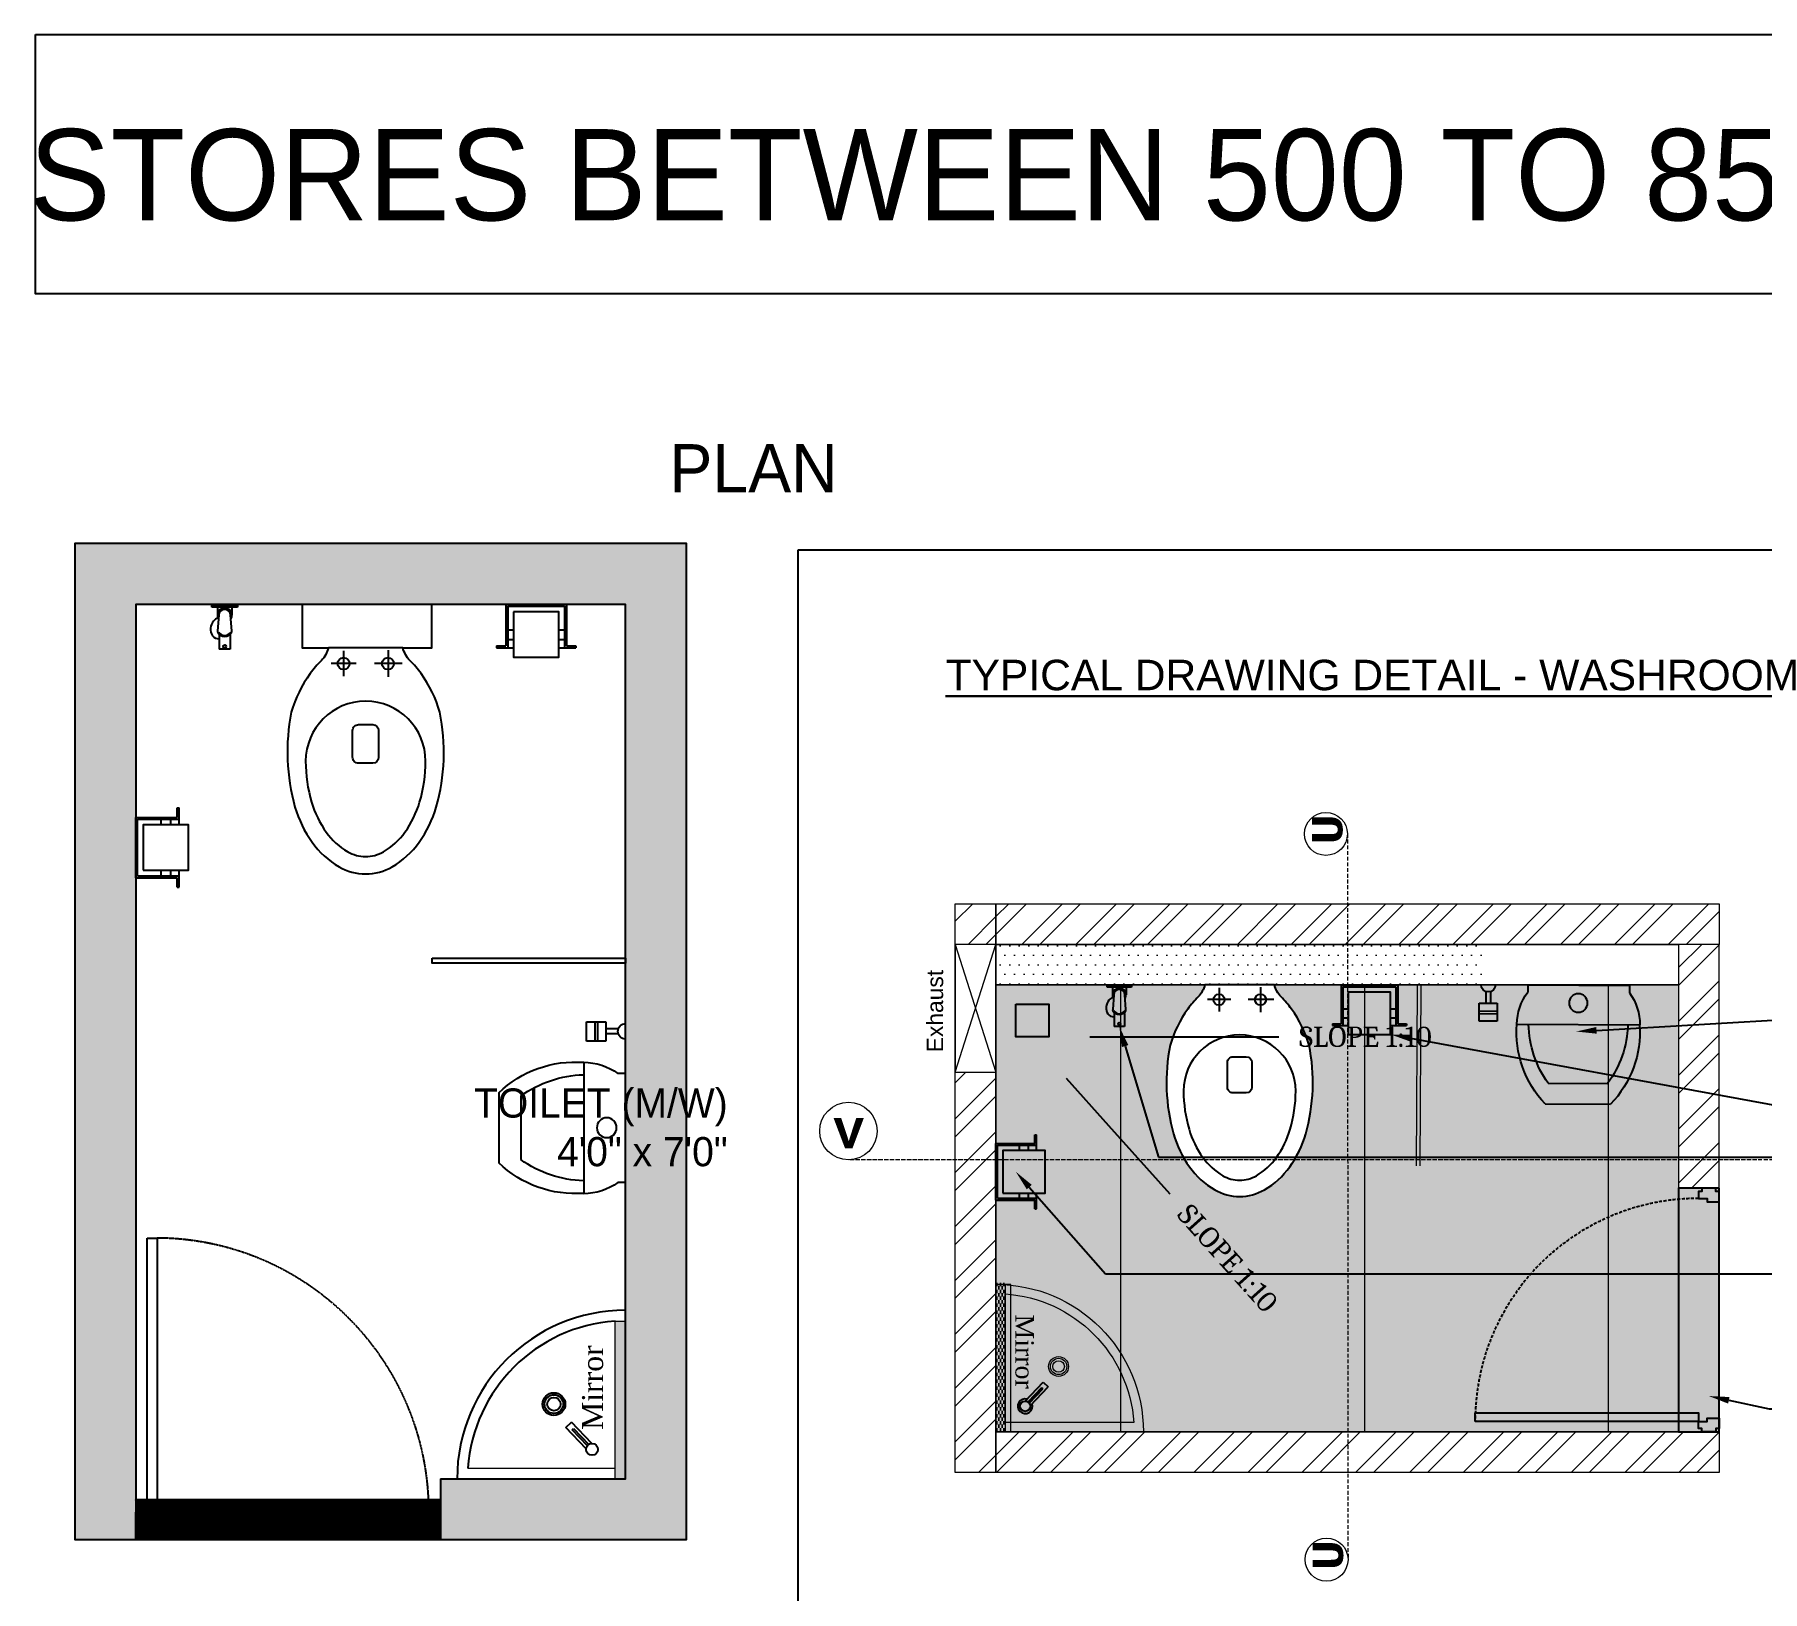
# Model space of a CAD drawing. Header units: millimetres. Extents: x 3470708 to 3477894, y -129130 to -122062.
# Drawn here: x 3470708 to 3474961, y -125894 to -122062 of the extents above; entities that cross this region are included whole.
import ezdxf
from ezdxf import colors
from ezdxf.entities.mleader import LeaderData, LeaderLine
from ezdxf.math import Vec2, Vec3

# ---------------------------------------------------------------- set-up
doc = ezdxf.new("R2010")
doc.units = ezdxf.units.MM
doc.header["$LTSCALE"] = 0.5
doc.header["$MEASUREMENT"] = 0
doc.linetypes.add('HIDDEN', pattern=[0.375, 0.25, -0.125])
doc.linetypes.add('HIDDEN2', pattern=[0.1875, 0.125, -0.0625])
for name, color, linetype in [('A-Glazing', 4, 'Continuous'), ('door', 1, 'Continuous'), ('FINISHES', 7, 'Continuous'), ('Flooring', 7, 'Continuous'), ('freecads.com', 7, 'Continuous'), ('hacth', 7, 'Continuous'), ('PARTITION', 7, 'Continuous')]:
    doc.layers.add(name, color=color, linetype=linetype)
for name, color, linetype, lineweight in [('glass1', 4, 'Continuous', 0), ('hatch', 252, 'Continuous', 9), ('SECTION', 1, 'Continuous', 40), ('T_Border', 7, 'Continuous', 20), ('TEXT', 7, 'Continuous', 30), ('WALL', 7, 'Continuous', 50)]:
    doc.layers.add(name, color=color, linetype=linetype, lineweight=lineweight)
doc.styles.add('1', font='times.ttf')
doc.styles.add('ARIAL', font='eurr____.ttf', dxfattribs={"height": 6})
doc.styles.get("Standard").update_dxf_attribs({"font": 'arial.ttf'})
doc.styles.add('style1', font='arial.ttf')
doc.styles.add('style2', font='courbd.ttf', dxfattribs={"height": 2})
doc.styles.add('TITAN', font='Cambria Math.ttf')
pattern_1 = [(44.99999999999999, (4071033.086748147, 1982647.424497122), (-66.29126073623445, 66.29126073623448), []), (44.99999999999999, (4071077.280921895, 1982647.424497122), (-66.29126073623445, 66.29126073623448), [])]

# ---------------------------------------------------------------- blocks, each defined once
blk = doc.blocks.new('ghdfhdj')
for p, q in [((-159741.0330880346, 2356623.470741007), (-159741.0330880346, 2356619.644654051)), ((-159741.0330880346, 2356623.470741007), (-159735.4678706433, 2356623.470741007)), ((-159740.8591749911, 2356623.296827964), (-159735.6417836867, 2356623.296827964)), ((-159740.8591749911, 2356623.296827964), (-159740.8591749911, 2356619.470741008)), ((-159735.6417836867, 2356623.296827964), (-159735.6417836867, 2356619.470741008)), ((-159735.4678706433, 2356623.470741007), (-159735.4678706433, 2356619.644654051)), ((-159740.8591749911, 2356621.129871443), (-159740.3374358606, 2356621.129871443)), ((-159740.8591749911, 2356620.246393182), (-159740.3374358606, 2356620.246393182)), ((-159736.1635228172, 2356621.129871443), (-159735.6417836867, 2356621.129871443)), ((-159736.1635228172, 2356620.246393182), (-159735.6417836867, 2356620.246393182)), ((-159741.902653252, 2356619.644654051), (-159741.902653252, 2356619.470741008)), ((-159741.902653252, 2356619.644654051), (-159741.0330880346, 2356619.644654051)), ((-159741.902653252, 2356619.470741008), (-159740.3374358606, 2356619.470741008)), ((-159736.1635228172, 2356619.470741008), (-159734.5983054259, 2356619.470741008)), ((-159735.4678706433, 2356619.644654051), (-159734.5983054259, 2356619.644654051)), ((-159734.5983054259, 2356619.644654051), (-159734.5983054259, 2356619.470741008))]:
    blk.add_line(p, q)
blk.add_lwpolyline([(-159740.3374358606, 2356622.775088834), (-159740.3374358606, 2356618.601175791), (-159736.1635228172, 2356618.601175791), (-159736.1635228172, 2356622.775088834)], close=True)
blk = doc.blocks.new('fjfhjsdjkjkd')
at = {"layer": 'freecads.com'}
for p, q in [((7279.144283382105, 4079.07595589554), (7279.144286077246, 4084.075955299494)), ((7334.144287673639, 4079.075952236607), (7279.144283382105, 4079.07595589554)), ((7279.144286077246, 4084.075955299494), (7334.144287507759, 4084.075952057793)), ((7286.644283693061, 4084.075955131083), (7286.644286719965, 4079.075955131084)), ((7291.144867507624, 4079.075954612767), (7291.144862604618, 4061.576535698451)), ((7294.144865942659, 4061.579439032938), (7291.490415841039, 4028.30719730759)), ((7321.798062115611, 4028.307295379711), (7319.143705797671, 4061.576533420728)), ((7322.14370688598, 4079.075952565704), (7322.143702459811, 4061.576533591782)), ((7326.64428560041, 4084.075952881855), (7326.644286243127, 4079.075952345413)), ((7334.144287507759, 4084.075952057793), (7334.144287673639, 4079.075952236607)), ((7297.767588786072, 4019.075954200893), (7294.644283465332, 4019.075954633554)), ((7294.644283465332, 4019.075954633554), (7294.644281599596, 3989.075954395135)), ((7318.644278261738, 3989.07595320057), (7294.644281599596, 3989.075954395135)), ((7296.64428017411, 4019.825853956136), (7296.644281557984, 4019.075954568776)), ((7318.644279650635, 4019.075953081361), (7315.520973376222, 4019.075953335208)), ((7316.644283988806, 4019.825852473894), (7316.644282988495, 4019.075953086534)), ((7318.644279650635, 4019.075953081361), (7318.644278261738, 3989.07595320057))]:
    blk.add_line(p, q, dxfattribs=at)
blk.add_circle((7306.64428007333, 3995.203526840962), 3.063786420136691, dxfattribs=at)
for centre, radius, start, end in [((7306.644285631657, 4061.576534078872), 15.49941951728759, 328.0648231018754, 211.9339835907632), ((7306.644285701394, 4061.576534176559), 12.49942009627832, 359.9999965353486, 179.9866845012784), ((7299.215532128707, 4031.490934194748), 22.91859697846541, 173.1920519370325, 215.9006159739184), ((7306.840182830493, 4030.580676349466), 30.59739035172032, 141.943350616617, 173.1920509209587), ((7296.58530874358, 4038.608998703369), 17.57370414709366, 104.0474492574972, 141.9433398067247), ((7296.393320035114, 4027.326617147894), 5.000000698587501, 168.6900751569841, 211.4211917248049), ((7306.64428273232, 4033.589033315329), 17.01249804400381, 211.421181638068, 328.5783518188108), ((7306.644283414243, 4033.58903430537), 15.01249999999816, 211.4211655644763, 328.5783572383209), ((7316.89519498842, 4027.326533302623), 5.000000031874886, 328.5783420978602, 11.31205228219596), ((7293.398649938805, 4027.280119845342), 15.73757505283796, 215.9006201857138, 274.5397257266517)]:
    blk.add_arc(centre, radius, start, end, dxfattribs=at)
blk = doc.blocks.new('TOI')
at = {"color": 52, "true_color": 0xc8c92d}
for p, q in [((11.03373146719241, -3.670713805595369), (11.03373146719241, -5.983729113471781)), ((15.11993269056256, -3.58955537374095), (15.11993269056256, -6.0648875453262)), ((12.18764062747868, -4.827221459534484), (9.879822306906135, -4.827221459534484)), ((16.43119309997928, -4.827221459534484), (13.8836014474, -4.827221459534484))]:
    blk.add_line(p, q, dxfattribs=at)
for points in [[(18.1668309586712, -5.756621642993195, 0.0443311525837924), (17.13383453565256, -4.552013894104675, -0.1192467284284479), (16.47846045969709, -3.388346389143407), (9.638379617954342, -3.388346389143407, -0.1192467283890769), (8.983005542198953, -4.552013893920957, 0.0443311525837924), (7.950009118983871, -5.756621642993195, 0.0833393656806318), (6.21660079637877, -9.30910757458878, 0.1178934617101439), (6.548648695232259, -18.05227221747009, 0.0833393656806711), (8.132461855853762, -21.29817446566267, 0.1066614036398121), (10.609171162454, -23.5506896571842, 0.1321381591234842), (13.05842003883663, -24.20947077586243, 0.1321381591234442), (15.50766891519742, -23.5506896571842, 0.1066614036397254), (17.98437822180494, -21.29817446565903, 0.0833393656806382), (19.56819138242281, -18.05227221747191, 0.1178934617102135), (19.9002392812763, -9.30910757458878, 0.0833393656806317)], [(14.70502459278577, -22.16657907934132, 0.1066614036397132), (16.68240466784482, -20.36819335574728, 0.0833393656806361), (18.03393504530686, -17.59833665814767, 0.0720393825195367), (18.5801591692616, -13.82686208021187, 1), (7.536680908389826, -13.82686208021187, 0.0720393825195365), (8.082905032348206, -17.59833665815131, 0.08333936568068), (9.434435409802973, -20.36819335573818, 0.1066614036397133), (11.41181548486565, -22.16657907934132, 0.1321381591233805), (13.05842003882208, -22.60947077586388, 0.1321381591233804)], [(13.71435938761351, -10.45758766948893, -0.4142135623730951), (14.25783764848165, -11.00106593035889), (14.25783764848165, -13.4647908022871, -0.4142135623730951), (13.71435938761351, -14.00826906315706), (13.05842003882571, -14.00826906315524), (12.40248069003792, -14.00826906315706, -0.4142135623730951), (11.85900242916978, -13.4647908022871), (11.85900242916978, -11.00106593035889, -0.4142135623730951), (12.40248069003792, -10.45758766948893), (13.05842003882571, -10.45758766948893)]]:
    blk.add_lwpolyline(points, format="xyb", close=True, dxfattribs=at)
for centre in [(11.02526533406126, -4.832542282005306), (15.1123110912049, -4.832542282005306)]:
    blk.add_circle(centre, 0.5460846027277887, dxfattribs=at)
blk = doc.blocks.new('we213')
at = {"lineweight": 0}
blk.add_lwpolyline([(3484619.32278952, -400665.4843201227), (3484619.32278952, -400665.4843204104, -0.1192467283890769), (3484650.421999968, -400682.9993031852, 0.0443311525837924), (3484682.615345353, -400710.6063069231, 0.0833393656806318), (3484777.556131385, -400756.9319368716, 0.1178934617101439), (3485011.218681943, -400748.0579007384, 0.0833393656806711), (3485097.965967299, -400705.7302267397, 0.1066614036398121), (3485158.164815926, -400639.5397525569, 0.1321381591234842), (3485175.770852491, -400574.0831630048, 0.1321381591234442), (3485158.164815926, -400508.6265734512, 0.1066614036397254), (3485097.965967299, -400442.4360992689, 0.0833393656806382), (3485011.218681943, -400400.1084252698, 0.1178934617102135), (3484777.556131385, -400391.2343891388, 0.0833393656806317), (3484682.615345353, -400437.5600190865, 0.0443311525837925), (3484650.421999968, -400465.1670228182, -0.1192467284284479), (3484619.32278952, -400482.6820055981)], format="xyb", dxfattribs=at)
blk.add_lwpolyline([(3484619.322789614, -400482.6820055716), (3484619.322789614, -400411.3962644254), (3484512.422114491, -400411.3962644254), (3484512.422114491, -400730.603800279), (3484619.322789614, -400730.603800279), (3484619.322789614, -400665.4843201487)])
at = {"color": 8, "lineweight": 0, "xscale": 26.72516878535598, "yscale": 26.72516878535598, "zscale": 26.72516878535598, "rotation": 90}
blk.add_blockref('TOI', (3484528.76866046, -400923.0716422563), dxfattribs=at)
blk = doc.blocks.new('A$C3A4C1CAD')
for p, q in [((0.0292369486796815, 0.3293181270710193), (0.312042051789831, 0.3293181270710193)), ((0.0292369486796815, 0.3293181270710193), (0.0292369486796815, 0.3092468187678605)), ((0.312042051789831, 0.3293181270710193), (0.312042051789831, 0.3092468187678605)), ((0.3965055762691918, 0.2783249128333409), (0.3965055762691918, 0.2283249128304305)), ((0.4465055762721022, 0.2783249128333409), (0.3965055762691918, 0.2783249128333409)), ((0.4150398782458069, 0.3105668719872483), (0.4150398782458069, 0.2783249128333409)), ((0.428278665373, 0.3105668719872483), (0.428278665373, 0.2783249128333409)), ((0.4465055762721022, 0.2283249128304305), (0.4465055762721022, 0.2783249128333409)), ((0.4465481916067802, 0.2567677889819606), (0.3965055762691918, 0.2567677889819606)), ((0.4465481916067802, 0.2492696589397383), (0.3965055762691918, 0.2492696589397383)), ((0.3965055762691918, 0.2283249128304305), (0.4465055762721022, 0.2283249128304305)), ((0.3412789670492202, 0.2207843858777778), (3.34202923e-08, 0.2207843858777778)), ((0.2537660002217308, 0.0574881862266921), (0.088563019193316, 0.0574881862266921)), ((0.2618161454829533, -5.4569682e-09), (0.0805128739320935, -5.4569682e-09))]:
    blk.add_line(p, q)
blk.add_circle((0.1715145160214888, 0.2805027229260304), 0.025725464206771)
for centre, radius, start, end in [((0.421526883941624, 0.3294996503318543), 0.0199999999999995, 180.520032978486, 0), ((0.1490467082712712, 0.2205869531535427), 0.1490468056161814, 143.4983600289308, 179.9241039429439), ((0.1922322921982413, 0.2205869531535427), 0.1490468056161714, 0.0758960570560801, 36.50163997106915), ((0.2865011144840537, 0.1988294963593944), 0.2862941250531896, 175.6018702155471, 223.9868952717337), ((0.3266152004889591, 0.2288285775866825), 0.2933025242492442, 181.6684564414183, 215.7448225932939), ((0.0157138189260877, 0.2288285775866825), 0.2933025242492191, 324.255177406706, 358.3315435585817), ((0.0558279049309931, 0.1988294963593944), 0.2862941250531856, 316.0131047282663, 4.398129784452855)]:
    blk.add_arc(centre, radius, start, end)
blk = doc.blocks.new('rerr')
at = {"layer": 'A-Glazing', "lineweight": -2, "ltscale": 25}
h = blk.add_hatch(color=256, dxfattribs=at)
h.dxf.hatch_style = 1
h.paths.add_polyline_path([(3681807.463983811, -185693.4489593603), (3681833.371673965, -185693.4489593603), (3681833.371673965, -186081.1997617283), (3681807.463983811, -186081.1997617283)])
at = {"ltscale": 0.1}
for radius in [27.92404108069793, 22.94972518184113, 16.31980457373885]:
    blk.add_circle((3681657.098369772, -185897.4731009216), radius, dxfattribs=at)
for centre, radius, start, end in [((3681833.371673965, -186081.1997617283), 414.5230439680164, 90, 180), ((3681833.371673962, -186081.1997617264), 388.615353716356, 93.8225537148466, 176.1774462851534)]:
    blk.add_arc(centre, radius, start, end, dxfattribs=at)
at = {"layer": 'A-Glazing', "lineweight": -2, "ltscale": 25}
blk.add_lwpolyline([(3681807.463983811, -185693.4489593603), (3681833.371673965, -185693.4489593603), (3681833.371673965, -186081.1997617283), (3681807.463983811, -186081.1997617283)], close=True, dxfattribs=at)
at = {"layer": 'FINISHES', "color": 0}
for p, q in [((3681686.372895149, -185955.0761801214), (3681700.449097855, -185941.7003114284)), ((3681736.523743583, -186007.8528277339), (3681686.372895149, -185955.0761801214)), ((3681750.599946288, -185994.4769590483), (3681700.449097855, -185941.7003114284)), ((3681701.683372678, -185960.6173813925), (3681705.202423354, -185957.2734142155)), ((3681739.388069218, -186000.296221225), (3681701.683372678, -185960.6173813925)), ((3681705.202423354, -185957.2734142155), (3681742.907119894, -185996.9522540555))]:
    blk.add_line(p, q, dxfattribs=at)
blk.add_circle((3681751.039182843, -186009.0337299206), 14.56339613467991, dxfattribs=at)
at = {"layer": 'TEXT', "color": 0, "lineweight": -2, "ltscale": 25}
for p, q in [((3681807.463983811, -186055.2920715758), (3681807.463983809, -185693.4489593603)), ((3681445.620871595, -186055.2920715758), (3681807.463983811, -186055.2920715758)), ((3681833.371673965, -186081.1997617283), (3681418.848629998, -186081.1997617283))]:
    blk.add_line(p, q, dxfattribs=at)
at = {"style": '1'}
blk.add_text('Mirror', height=51.81538049579714, rotation=90, dxfattribs=at).set_placement((3681778.154272897, -185961.377329198))
blk = doc.blocks.new('re')
at = {"layer": 'WALL'}
h = blk.add_hatch(dxfattribs=at)
h.set_pattern_fill('DOTS', color=4, scale=153.9994072651183, angle=720)
h.set_pattern_definition([(360, (-12661798.06399599, -6037998.027595874), (4.812481477034962, 9.624962954069886), [0, -9.624962954069893])])
h.paths.add_polyline_path([(-12643538.33431807, -6403617.044383314), (-12643564.00088594, -6403617.044383314), (-12643564.00088594, -6403206.379297254), (-12643538.33431807, -6403206.379297254)])
at = {"ltscale": 0.1}
for points in [[(-12643948.9994041, -6403206.379297254), (-12643948.9994041, -6403206.379297254), (-12643538.33431807, -6403206.379297254), (-12643538.33431807, -6403617.044383314, -0.414213562372862)], [(-12643922.47633127, -6403232.045865146), (-12643564.00088594, -6403232.045865146), (-12643564.00088594, -6403590.521310416, -0.3756506801305431)]]:
    blk.add_lwpolyline(points, format="xyb", close=True, dxfattribs=at)
at = {"color": 8}
blk.add_lwpolyline([(-12643538.33431807, -6403617.044383314), (-12643564.00088594, -6403617.044383314), (-12643564.00088594, -6403206.379297254), (-12643538.33431807, -6403206.379297254)], close=True, dxfattribs=at)
at = {"ltscale": 0.1}
for radius in [27.66415257224702, 22.73613253493052, 16.16791646926922]:
    blk.add_circle((-12643712.96705005, -6403388.396017608), radius, dxfattribs=at)
at = {"layer": 'FINISHES', "color": 0}
for p, q in [((-12643634.28088668, -6403279.043592748), (-12643683.96498213, -6403331.329049137)), ((-12643670.01978633, -6403344.580428865), (-12643683.96498213, -6403331.329049137)), ((-12643620.33569089, -6403292.294972476), (-12643670.01978633, -6403344.580428865)), ((-12643631.44321922, -6403286.529870061), (-12643668.79699889, -6403325.83941972)), ((-12643665.31069991, -6403329.152264651), (-12643668.79699889, -6403325.83941972)), ((-12643665.31069991, -6403329.152264651), (-12643627.9569203, -6403289.842715022))]:
    blk.add_line(p, q, dxfattribs=at)
blk.add_circle((-12643619.90054229, -6403277.873681214), 14.42785488946816, dxfattribs=at)
blk.add_arc((-12643619.90054229, -6403277.873681214), 20.43946109341324, 254.5338514750285, 198.388877539034, dxfattribs=at)
at = {"lineweight": -2, "ltscale": 2, "insert": (-12643592.0015265, -6403326.344891246), "char_height": 102.6662715100788, "width": 490.3520996852559, "attachment_point": 9, "rotation": 89.99999999999991, "style": '1'}
blk.add_mtext('{\\H0.5x;Mirror}', dxfattribs=at)
blk = doc.blocks.new('gg')
at = {"layer": 'door'}
for points in [[(38737.75161512161, 816.4776927038118), (38737.35161512162, 816.4776927038118), (38737.35161512162, 816.8776927038061), (38735.65161512164, 816.8776927038061), (38735.65161512164, 816.4776927038118), (38735.25161512164, 816.4776927038118), (38735.25161512164, 815.6110260371578), (38736.3182817883, 815.6110260371578), (38736.3182817883, 815.2110260371637), (38737.75161512161, 815.2110260371637)], [(38707.9318135906, 788.3245578394389), (38707.9318135906, 789.3912245060901), (38735.25161512164, 789.3912245060928), (38735.25161512164, 788.3245578394417)], [(38737.75161512161, 788.7245578394359), (38737.75161512161, 787.4578911727876), (38737.35161512162, 787.4578911727876), (38737.35161512162, 787.0578911727926), (38735.65161512164, 787.0578911727926), (38735.65161512164, 787.4578911727876), (38735.25161512164, 787.4578911727876), (38735.25161512164, 788.3245578394417), (38736.3182817883, 788.3245578394417), (38736.3182817883, 788.7245578394359)]]:
    blk.add_lwpolyline(points, close=True, dxfattribs=at)
at = {"layer": 'door', "color": 7, "linetype": 'HIDDEN2', "ltscale": 6}
blk.add_arc((38735.14769041456, 788.3952558082174), 27.21596864892422, 89.78121441679318, 180.1488354075949, dxfattribs=at)
blk = doc.blocks.new('5454535')
at = {"layer": 'door'}
for points in [[(3698469.320581944, -261563.2486581208), (3698469.320581942, -261525.7309832195), (3698536.853123909, -261525.7309832195), (3698536.853123906, -261554.2444161441), (3698501.58578236, -261554.2444161443), (3698501.58578236, -261563.2486581208), (3698469.320581944, -261563.2486581208)], [(3698469.320581944, -262238.5740777692), (3698469.320581942, -262276.0917526706), (3698536.853123909, -262276.0917526706), (3698536.853123906, -262247.5783197458), (3698501.58578236, -262247.5783197457), (3698501.58578236, -262238.5740777692), (3698469.320581944, -262238.5740777692)]]:
    blk.add_lwpolyline(points, dxfattribs=at)
blk.add_lwpolyline([(3699212.178543555, -261554.2444161441), (3699212.178543555, -261578.2557280811), (3698536.853123906, -261578.2557280811), (3698536.853123906, -261554.2444161441)], close=True, dxfattribs=at)
at = {"layer": 'door', "color": 7, "linetype": 'HIDDEN2', "ltscale": 15}
blk.add_arc((3698538.445406825, -261573.8325452064), 673.7476560808773, 269.8645914747861, 359.623847995606, dxfattribs=at)
blk = doc.blocks.new('TOILET')
at = {"layer": 'Flooring', "lineweight": 0}
h = blk.add_hatch(dxfattribs=at)
h.set_pattern_fill('_USER', color=253, scale=600, angle=90, style=0, pattern_type=0)
h.set_pattern_definition([(90, (20381.76267172331, 15009.13391728312), (-600, 3.67e-14), [])])
edge = h.paths.add_edge_path()
edge.add_arc((4279214.905889753, -527605.6834882684), 70.99354903250612, 317.0114648018068, 344.2123632997245)
edge.add_line((4279283.221329531, -527624.9988886619), (4278768.722340051, -527624.9988886619))
edge.add_line((4278768.722340051, -527624.9988886619), (4278768.722340051, -528724.9988886663))
edge.add_line((4278768.722340051, -528724.9988886663), (4280448.645243724, -528724.9988886663))
edge.add_line((4280448.645243724, -528724.9988886663), (4280448.645243724, -527624.9988886619))
edge.add_line((4280448.645243724, -527624.9988886619), (4279454.223350573, -527624.9988886717))
edge.add_arc((4279522.538790551, -527605.6834890824), 70.99354900901778, 195.7876360312368, 222.9885261972439)
edge.add_arc((4279314.023042764, -527814.4983194192), 224.1637788812768, 35.5383057906061, 45.6909822274057, ccw=False)
edge.add_arc((4279253.533444696, -527857.7051759866), 298.4996647528384, 16.481737993739785, 35.53814952474892, ccw=False)
edge.add_arc((4279078.549649269, -527864.9489643953), 470.2908879642119, -15.622456756050326, 11.27258918626552, ccw=False)
edge.add_arc((4279269.934608069, -527914.2183859438), 272.7387951769633, 324.4593825828066, 343.518262127949, ccw=False)
edge.add_arc((4279330.424206793, -527957.4252417403), 198.4029093511351, 300.108598058037, 324.45828108739977, ccw=False)
edge.add_arc((4279368.722340054, -528023.468008669), 122.0589896650769, 239.8952550062403, 300.1080952424404, ccw=False)
edge.add_arc((4279407.020473396, -527957.4252416069), 198.4029093639178, 215.5376779005579, 239.8934630396991, ccw=False)
edge.add_arc((4279467.51007201, -527914.2183859079), 272.7387951788645, 196.4817382651487, 215.5376777933703, ccw=False)
edge.add_arc((4279658.895030861, -527864.948964428), 470.2908879680841, 168.7274107045547, 195.6224569742911, ccw=False)
edge.add_arc((4279483.911235312, -527857.7051760994), 298.4996647438089, 144.4592724309653, 163.518261813638, ccw=False)
edge.add_arc((4279423.421636463, -527814.4983205142), 224.1637789442203, 134.3090200815001, 144.4582609286932, ccw=False)
at = {"layer": 'glass1', "lineweight": 0}
h = blk.add_hatch(color=4, dxfattribs=at)
h.dxf.hatch_style = 1
h.paths.add_polyline_path([(4278805.445734932, -528724.9988886663), (4278805.48779894, -528362.6202132616), (4278768.764404061, -528362.6202132616), (4278768.722340051, -528724.9988886663)])
at = {"layer": 'hatch', "lineweight": 0}
h = blk.add_hatch(color=9, dxfattribs=at)
h.dxf.hatch_style = 1
edge = h.paths.add_edge_path()
edge.add_arc((4279522.53879055, -527605.6834890821), 70.99354900557883, 195.7876360320313, 222.9885277332916)
edge.add_arc((4279314.02304302, -527814.4983198344), 224.1637789113771, 35.53922106965899, 45.6909818630416, ccw=False)
edge.add_arc((4279253.5334447, -527857.7051760429), 298.4996647631982, 16.481737948588602, 35.53883678604262, ccw=False)
edge.add_arc((4279078.54964929, -527864.9489643509), 470.2908879598707, -15.62245617377772, 11.272589146205405, ccw=False)
edge.add_arc((4279269.934607959, -527914.2183861204), 272.7387951646706, 324.4593826265155, 343.5182631841752, ccw=False)
edge.add_arc((4279330.424206791, -527957.4252417402), 198.4029093520432, 300.1085980580965, 324.45828108748924, ccw=False)
edge.add_arc((4279368.722340056, -528023.4680086664), 122.0589896659225, 239.8905977747208, 300.10809524029537, ccw=False)
edge.add_arc((4279407.020473607, -527957.4252419154), 198.4029093560476, 215.5376777925728, 239.8905977781001, ccw=False)
edge.add_arc((4279467.510072, -527914.2183859037), 272.7387951721814, 196.481738358712, 215.5376777953104, ccw=False)
edge.add_arc((4279658.89503087, -527864.9489644184), 470.2908879748262, 168.7274107059218, 195.6224570285608, ccw=False)
edge.add_arc((4279483.911235312, -527857.7051760994), 298.4996647428521, 144.4592724308219, 163.5182618135496, ccw=False)
edge.add_arc((4279423.421636463, -527814.4983205132), 224.1637789435003, 134.3090200817518, 144.4582609289272, ccw=False)
edge.add_arc((4279214.905889753, -527605.6834882679), 70.99354903332942, 317.0114648018831, 344.212363299539)
edge.add_line((4279283.221329531, -527624.9988886619), (4278768.722340051, -527624.9988886619))
edge.add_line((4278768.722340051, -527624.9988886619), (4278768.722340051, -528724.9988886662))
edge.add_line((4278768.722340051, -528724.9988886663), (4280448.645243724, -528724.9988886663))
edge.add_line((4280448.645243724, -528724.9988886663), (4280448.645243724, -527624.998888662))
edge.add_line((4280448.645243724, -527624.9988886619), (4279454.223350573, -527624.9988886713))
at = {"layer": 'PARTITION'}
h = blk.add_hatch(dxfattribs=at)
h.set_pattern_fill('AR-RROOF', color=8, scale=2.500000002549835)
h.set_pattern_definition([(0, (8273624.388877619, -59443211.82750386), (5.500000005609638, 2.500000002549835), [37.50000003824754, -5.00000000509967, 12.50000001274918, -2.500000002549835]), (0, (8273627.713877624, -59443210.57750389), (-2.500000002549835, 3.325000003391281), [7.500000007649508, -0.8250000008414458, 15.00000001529901, -1.875000001912377]), (0, (8273625.638877618, -59443209.70250388), (13.00000001325914, 1.675000001708389), [20.00000002039868, -3.500000003569769, 10.00000001019934, -2.500000002549835])])
h.paths.add_polyline_path([(4280548.645243724, -528124.9988886713), (4280448.645243724, -528124.9988886713), (4280448.645243724, -528724.9988886431), (4280548.645243724, -528724.9988886431)])
at = {"layer": 'WALL', "lineweight": 0, "ltscale": 0.1}
h = blk.add_hatch(dxfattribs=at)
h.set_pattern_fill('ANSI32', color=8, scale=249.9999999999835)
h.set_pattern_definition(pattern_1)
h.paths.add_polyline_path([(4278768.722340051, -527839.5383737816), (4278668.722340051, -527839.5383737816), (4278668.722340051, -528824.9988886635), (4278768.722340051, -528824.9988886635)])
h.paths.add_polyline_path([(4278668.722340051, -527524.9988886646), (4278768.722340051, -527524.9988886646), (4278768.722340051, -527424.9988886676), (4278668.722340051, -527424.9988886676)])
h = blk.add_hatch(dxfattribs=at)
h.set_pattern_fill('ANSI32', color=8, scale=249.9999999999835)
h.set_pattern_definition(pattern_1)
h.paths.add_polyline_path([(4278768.722340051, -527424.9988886676), (4280548.645243724, -527424.9988886676), (4280548.645243724, -527524.9988886646), (4278768.722340051, -527524.9988886646)])
at = {"layer": 'WALL', "lineweight": 0}
h = blk.add_hatch(dxfattribs=at)
h.set_pattern_fill('DOTS', color=8, scale=374.9999999999753)
h.set_pattern_definition([(0, (3770424.655547003, -903953.3468207176), (11.71874999999922, 23.43749999999845), [0, -23.43749999999845])])
h.paths.add_polyline_path([(4278768.722340051, -527524.9988886646), (4279968.722340051, -527524.9988886646), (4279968.722340051, -527624.9988886619), (4278768.722340051, -527624.9988886619)])
at = {"layer": 'WALL', "lineweight": 0, "ltscale": 0.1}
h = blk.add_hatch(dxfattribs=at)
h.set_pattern_fill('ANSI32', color=8, scale=249.9999999999835)
h.set_pattern_definition([(44.99999999999999, (4071513.00965182, 1982647.424497122), (-66.29126073623445, 66.29126073623448), []), (44.99999999999999, (4071557.203825569, 1982647.424497122), (-66.29126073623445, 66.29126073623448), [])])
h.paths.add_polyline_path([(4280448.645243724, -528124.9988886713), (4280548.645243724, -528124.9988886713), (4280548.645243724, -527524.9988886646), (4280448.645243724, -527524.9988886646)])
h = blk.add_hatch(dxfattribs=at)
h.set_pattern_fill('ANSI32', color=8, scale=249.9999999999835)
h.set_pattern_definition(pattern_1)
h.paths.add_polyline_path([(4278768.722340051, -528724.9988886663), (4280548.645243724, -528724.9988886663), (4280548.645243724, -528824.9988886635), (4278768.722340051, -528824.9988886635)])
at = {"color": 7}
for points in [[(4278282.069060559, -526553.9597749587), (4283588.631505053, -526553.9597749587), (4283588.631505053, -532353.3313961821), (4278282.069060559, -532353.3313961821)], [(4280548.645243724, -528124.9988886713), (4280448.645243724, -528124.9988886713), (4280448.645243724, -528724.9988886431), (4280548.645243724, -528724.9988886431)]]:
    blk.add_lwpolyline(points, close=True, dxfattribs=at)
at = {"color": 3, "lineweight": 0, "ltscale": 0.1}
blk.add_lwpolyline([(4278768.722340051, -527524.9988886646), (4278668.722340051, -527524.9988886646), (4278668.722340051, -527839.5383737816), (4278768.722340051, -527839.5383737816)], close=True, dxfattribs=at)
for points in [[(4278668.722340051, -527839.5383737816), (4278768.722340051, -527524.9988886646)], [(4278668.722340051, -527524.9988886646), (4278768.722340051, -527839.5383737816)]]:
    blk.add_lwpolyline(points, dxfattribs=at)
at = {"color": 8, "lineweight": 0}
blk.add_lwpolyline([(4278768.722340051, -527524.9988886646), (4280448.645243724, -527524.9988886646), (4280448.645243724, -527624.9988886619), (4278768.722340051, -527624.9988886619)], close=True, dxfattribs=at)
at = {"lineweight": 0}
blk.add_lwpolyline([(4279496.432613046, -527684.2057700148, 0.0443311525837924), (4279470.607702471, -527654.0905762851, -0.1192467284284479), (4279454.223350573, -527624.9988886619), (4279283.221329531, -527624.9988886619, -0.1192467283890769), (4279266.836977637, -527654.0905762851, 0.0443311525837924), (4279241.012067055, -527684.2057700148, 0.0833393656806318), (4279197.67685899, -527773.0179183041, 0.1178934617101439), (4279205.978056461, -527991.5970343738, 0.0833393656806711), (4279245.573385477, -528072.7445905796, 0.1066614036398121), (4279307.491118141, -528129.0574703707, 0.1321381591234842), (4279368.722340051, -528145.5269983317, 0.1321381591234442), (4279429.953561962, -528129.0574703707, 0.1066614036397254), (4279491.871294626, -528072.7445905796, 0.0833393656806382), (4279531.466623642, -527991.5970343738, 0.1178934617102135), (4279539.767821112, -527773.0179183041, 0.0833393656806317)], format="xyb", close=True, dxfattribs=at)
blk.add_lwpolyline([(4278817.791086932, -527672.155527071), (4278899.458610011, -527672.155527071), (4278899.458610011, -527752.4098468239), (4278817.791086932, -527752.4098468239)], close=True)
for centre, radius in [((4279581.076999893, -527253.208263547), 52.86228315262285), ((4278405.956736835, -527984.470395817), 70.780963125885), ((4279582.599295316, -529039.4995643841), 52.86228315262285)]:
    blk.add_circle(centre, radius, dxfattribs=at)
at = {"layer": 'glass1', "color": 4, "linetype": 'ByBlock', "lineweight": 0}
blk.add_lwpolyline([(4278805.445734932, -528724.9988886663), (4278805.48779894, -528362.6202132616), (4278768.764404061, -528362.6202132616), (4278768.722340051, -528724.9988886663)], close=True, dxfattribs=at)
at = {"layer": 'SECTION', "color": 0, "linetype": 'HIDDEN', "lineweight": 0, "ltscale": 75}
for p, q in [((4279633.939206262, -527253.1181640481), (4279635.46153694, -529039.4508348744)), ((4280642.002198261, -528055.251358944), (4278405.956736835, -528055.251358944)), ((4280738.707369173, -528055.251358944), (4278405.956736835, -528055.251358944))]:
    blk.add_line(p, q, dxfattribs=at)
at = {"layer": 'WALL', "color": 7, "lineweight": 20, "ltscale": 0.5}
for p, q in [((4279805.788112003, -527625.4857804773), (4279803.404977949, -528070.2011621126)), ((4279814.463152685, -527625.5322681532), (4279812.080018632, -528070.2476497865))]:
    blk.add_line(p, q, dxfattribs=at)
at = {"layer": 'WALL', "color": 8, "lineweight": 0, "ltscale": 0.1}
for points in [[(4278668.722340051, -527424.9988886676), (4278768.722340051, -527424.9988886676), (4278768.722340051, -528824.9988886635), (4278668.722340051, -528824.9988886635)], [(4278768.722340051, -527424.9988886676), (4280548.645243724, -527424.9988886676), (4280548.645243724, -527524.9988886646), (4278768.722340051, -527524.9988886646)], [(4280448.645243724, -528124.9988886713), (4280548.645243724, -528124.9988886713), (4280548.645243724, -527524.9988886646), (4280448.645243724, -527524.9988886646)], [(4278768.722340051, -527624.9988886619), (4280448.645243724, -527624.9988886619), (4280448.645243724, -528724.9988886663), (4278768.722340051, -528724.9988886663)], [(4278768.722340051, -528724.9988886663), (4280548.645243724, -528724.9988886663), (4280548.645243724, -528824.9988886635), (4278768.722340051, -528824.9988886635)]]:
    blk.add_lwpolyline(points, close=True, dxfattribs=at)
at = {"color": 8, "lineweight": 0, "xscale": 25.00000002549836, "yscale": 25.00000002549836, "zscale": 25.00000002549836}
blk.add_blockref('TOI', (4279042.26183908, -527540.2902289336), dxfattribs=at)
at = {"color": 7, "xscale": 25.00000002549836, "yscale": 25.00000002549836, "zscale": 25.00000002549836}
blk.add_blockref('ghdfhdj', (8273144.465973947, -59443211.82750386), dxfattribs=at)
at = {"color": 7}
for name, p, xscale, yscale, zscale, rotation in [('A$C3A4C1CAD', (4280352.757828834, -527919.0334465326, 3.13418828754e-05), -886.840538373625, 886.8405383736257, 886.8405383736233, 359.6358312340555), ('ghdfhdj', (63194355.55095521, 3465371.39290808), 25.00000002549836, 25.00000002549836, 25.00000002549836, 90)]:
    blk.add_blockref(name, p, dxfattribs=dict(at, xscale=xscale, yscale=yscale, zscale=zscale, rotation=rotation))
at = {"lineweight": 0, "xscale": 20.12085824226378, "yscale": 20.12085824226378, "zscale": 20.12085824226378}
blk.add_blockref('gg', (3501111.836371839, -544561.2791448293), dxfattribs=at)
at = {"layer": 'freecads.com', "xscale": 1.077988993744594, "yscale": 1.077988993744594, "zscale": 1.077988993744594}
blk.add_blockref('fjfhjsdjkjkd', (4271196.08328731, -532027.5878164975), dxfattribs=at)
at = {"layer": 'T_Border', "lineweight": -2, "xscale": 0.8841475423584766, "yscale": 0.8841475423584766, "zscale": 0.8841475423584766, "rotation": 180}
blk.add_blockref('re', (-6899984.622662462, -6190104.182358449), dxfattribs=at)
at = {"layer": 'TEXT', "ltscale": 0.05, "insert": (4278644.923455821, -526824.4354611342), "char_height": 75.00000007649507, "width": 2178.597921046188, "attachment_point": 1, "style": 'style1'}
blk.add_mtext('{\\LTYPICAL DRAWING DETAIL - WASHROOM}', dxfattribs=at)
at = {"layer": 'TEXT', "color": 1, "lineweight": 0, "char_height": 74.99999999999505, "width": 755.339101533441, "attachment_point": 1, "rotation": 89.99999999999989, "style": 'style2'}
for insert in [(4279546.850725219, -527279.6190967262), (4279548.37302064, -529065.9103975749)]:
    blk.add_mtext('U', dxfattribs=dict(at, insert=insert))
at = {"layer": 'TEXT', "lineweight": 0, "ltscale": 0.05, "insert": (4278598.729428882, -527790.6876758708), "char_height": 40.19108203483252, "attachment_point": 1, "rotation": 90, "style": 'style1'}
blk.add_mtext_dynamic_manual_height_columns('Exhaust', width=755.3391023038872, gutter_width=25.00000002549836, heights=[0], dxfattribs=at)
at = {"layer": 'TEXT', "color": 1, "lineweight": 0, "insert": (4278368.906209603, -527952.0133505744), "char_height": 74.99999999999505, "width": 755.339101533441, "attachment_point": 1, "style": 'style2'}
blk.add_mtext('V', dxfattribs=at)
ml = blk.add_multileader_mtext('Standard')
ml.set_content('SLOPE 1:10', color=256, style='TITAN')
ml.set_leader_properties()
ml.build(insert=Vec2(0, 0))
ml.multileader.update_dxf_attribs({"dogleg_length": 5, "arrow_head_size": 75.00000007649507})
ctx = ml.context
ctx.base_point, ctx.char_height, ctx.arrow_head_size, ctx.landing_gap_size, ctx.plane_origin = Vec3(4279465.27835877, -527752.7195946311), 50.00000005099671, 75.00000007649507, 50.00000005099671, Vec3(4278925.030940302, -527752.7195946311)
notes = []
notes.append((ctx, [(0, (1, 1, 0), (4279156.664901042, -527752.7195946311), (1, 0), 308.6134577287233, [(0, [(4278925.030940302, -527752.7195946311)], 0, [])])]))
ctx.mtext.insert, ctx.mtext.flow_direction = Vec3(4279515.278358821, -527727.4299494312), 5
at = {"color": 30, "true_color": 0xf26722}
ml = blk.add_multileader_mtext('Standard', dxfattribs=at)
ml.set_content('', color=(242, 103, 34))
ml.set_leader_properties()
ml.build(insert=Vec2(0, 0))
ml.multileader.update_dxf_attribs({"text_right_attachment_type": 6, "dogleg_length": 0.36, "arrow_head_size": 50.00000005099671})
ctx = ml.context
ctx.base_point, ctx.char_height, ctx.arrow_head_size, ctx.landing_gap_size, ctx.plane_origin = Vec3(4280937.676156457, -528048.8867149419), 4.500000004589703, 50.00000005099671, 2.250000002294851, Vec3(4279688.19991741, -528054.590502598)
ctx.right_attachment = 6
notes.append((ctx, [(0, (1, 1, 0), (4279168.668778607, -528048.8867149419), (1, 0), 1769.007377850301, [(0, [(4279072.565402282, -527727.4078430923)], 0, [])])]))
ctx.mtext.insert, ctx.mtext.flow_direction = Vec3(4280939.92615646, -528046.6367149395), 5
ml = blk.add_multileader_mtext('Standard', dxfattribs=at)
ml.set_content('', color=(242, 103, 34))
ml.set_leader_properties()
ml.build(insert=Vec2(0, 0))
ml.multileader.update_dxf_attribs({"text_right_attachment_type": 6, "dogleg_length": 0.36, "arrow_head_size": 50.00000005099671})
ctx = ml.context
ctx.base_point, ctx.char_height, ctx.arrow_head_size, ctx.landing_gap_size, ctx.plane_origin = Vec3(4281307.828345489, -527701.9046445508), 4.500000004589703, 50.00000005099671, 2.250000002294851, Vec3(4279688.19991741, -527182.5392170948)
ctx.right_attachment = 6
notes.append((ctx, [(0, (1, 1, 0), (4280853.36630975, -527701.9046445508), (1, 0), 454.4620357399536, [(0, [(4280197.166218705, -527739.5051205816)], 0, [])])]))
ctx.mtext.insert, ctx.mtext.flow_direction = Vec3(4281310.078345491, -527699.6546445483), 5
ml = blk.add_multileader_mtext('Standard', dxfattribs=at)
ml.set_content('', color=(242, 103, 34))
ml.set_leader_properties()
ml.build(insert=Vec2(0, 0))
ml.multileader.update_dxf_attribs({"text_right_attachment_type": 6, "dogleg_length": 0.36, "arrow_head_size": 50.00000005099671})
ctx = ml.context
ctx.base_point, ctx.char_height, ctx.arrow_head_size, ctx.landing_gap_size, ctx.plane_origin = Vec3(4280932.631719547, -527923.6337048083), 4.500000004589703, 50.00000005099671, 2.250000002294851, Vec3(4279688.19991741, -527972.3562442395)
ctx.right_attachment = 6
notes.append((ctx, [(0, (1, 1, 0), (4280698.746641365, -527923.6337048083), (1, 0), 233.8850781816354, [(0, [(4279740.373830509, -527746.7380192057)], 0, [])])]))
ctx.mtext.insert, ctx.mtext.flow_direction = Vec3(4280934.88171955, -527921.383704806), 5
ml = blk.add_multileader_mtext('Standard')
ml.set_content('SLOPE 1:10', color=256, style='TITAN')
ml.set_leader_properties()
ml.build(insert=Vec2(0, 0))
ml.multileader.update_dxf_attribs({"dogleg_length": 5, "arrow_head_size": 75.00000007649507})
ctx = ml.context
ctx.base_point, ctx.char_height, ctx.arrow_head_size, ctx.landing_gap_size, ctx.plane_origin, ctx.plane_x_axis, ctx.plane_y_axis = Vec3(4279197.087445279, -528139.0617672524), 50.00000005099671, 75.00000007649507, 50.00000005099671, Vec3(4278891.521550137, -527798.2805077916), Vec3(0.6675908819374171, -0.7445283166905217), Vec3(0.7445283166905217, 0.6675908819374171)
notes.append((ctx, [(0, (1, 1, 0), (4279046.158270273, -527970.7385506723), (0.6675908819374172, -0.7445283166905216), 226.0803421530842, [(0, [(4278891.521550137, -527798.2805077916)], 0, [])])]))
ctx.mtext.insert, ctx.mtext.text_direction, ctx.mtext.rotation, ctx.mtext.flow_direction = Vec3(4279249.295846388, -528159.4050465805), Vec3(0.6675908819374171, -0.7445283166905217), 5.443357290193281, 5
ml = blk.add_multileader_mtext('Standard', dxfattribs=at)
ml.set_content('', color=(242, 103, 34))
ml.set_leader_properties()
ml.build(insert=Vec2(0, 0))
ml.multileader.update_dxf_attribs({"text_right_attachment_type": 6, "dogleg_length": 0.36, "arrow_head_size": 50.00000005099671})
ctx = ml.context
ctx.base_point, ctx.char_height, ctx.arrow_head_size, ctx.landing_gap_size, ctx.plane_origin = Vec3(4280958.634223905, -528336.3476499818), 4.500000004589703, 50.00000005099671, 2.250000002294851, Vec3(4279688.19991741, -528313.4737193596)
ctx.right_attachment = 6
notes.append((ctx, [(0, (1, 1, 0), (4279038.863391378, -528336.3476499818), (1, 0), 1919.770832525145, [(0, [(4278817.934676194, -528084.8731484507)], 0, [])])]))
ctx.mtext.insert, ctx.mtext.flow_direction = Vec3(4280960.884223906, -528334.0976499795), 5
ml = blk.add_multileader_mtext('Standard', dxfattribs=at)
ml.set_content('', color=(242, 103, 34))
ml.set_leader_properties()
ml.build(insert=Vec2(0, 0))
ml.multileader.update_dxf_attribs({"text_right_attachment_type": 6, "dogleg_length": 0.36, "arrow_head_size": 50.00000005099671})
ctx = ml.context
ctx.base_point, ctx.char_height, ctx.arrow_head_size, ctx.landing_gap_size, ctx.plane_origin = Vec3(4280905.018119322, -528668.648136561), 4.500000004589703, 50.00000005099671, 2.250000002294851, Vec3(4279695.188740298, -528618.8048983207)
ctx.right_attachment = 6
notes.append((ctx, [(0, (1, 1, 0), (4280671.879496929, -528668.648136561), (1, 0), 233.1386223929893, [(0, [(4280523.79631655, -528636.7959587654)], 0, [])])]))
ctx.mtext.insert, ctx.mtext.flow_direction = Vec3(4280907.268119324, -528666.3981365587), 5
for ctx, leaders in notes:
    for number, flags, end, landing, length, lines in leaders:
        leader = LeaderData()
        leader.index, (leader.has_last_leader_line, leader.has_dogleg_vector, leader.attachment_direction) = number, flags
        leader.last_leader_point, leader.dogleg_vector, leader.dogleg_length = Vec3(end), Vec3(landing), length
        for number, points, colour, breaks in lines:
            line = LeaderLine()
            line.index, line.vertices, line.color, line.breaks = number, Vec3.list(points), colors.encode_raw_color(colour), breaks
            leader.lines.append(line)
        ctx.leaders.append(leader)

msp = doc.modelspace()

# ---------------------------------------------------------------- hatches: boundary and pattern name
at = {"layer": 'hacth', "ltscale": 0.5, "true_color": 0x636466, "transparency": 33554687}
h = msp.add_hatch(color=251, dxfattribs=at)
h.dxf.hatch_style = 1
h.paths.add_polyline_path([(3472312.649693867, -123314.9410830661), (3470807.049693808, -123314.9410830661), (3470807.049693808, -125767), (3470957.049693808, -125767), (3470957.049693808, -125617), (3470957.049693808, -123464.9410830662), (3472162.649693867, -123464.9410830661), (3472162.649693867, -125617), (3472136.742003713, -125617), (3471748.126649899, -125617), (3471707.049693808, -125617), (3471707.049693808, -125767), (3472312.649693867, -125767)])
at = {"layer": 'hacth', "ltscale": 0.5, "true_color": 0x000000, "transparency": 33554687}
h = msp.add_hatch(dxfattribs=at)
h.set_pattern_fill('ANSI31', color=18, scale=0.9774444035927091)
h.set_pattern_definition([(45, (76829.1552494015, -3461.825389453304), (-0.0863946957516557, 0.0863946957516557), [])])
h.paths.add_polyline_path([(3471707.049693808, -125669.2555596407), (3470957.049693808, -125669.2555596407), (3470957.049693808, -125767), (3471707.049693808, -125767)])

# ---------------------------------------------------------------- linework, layer by layer
at = {"ltscale": 0.5}
for p, q in [((3470957.049693808, -125617), (3470957.049693808, -125767)), ((3471707.049693808, -125617), (3471707.049693808, -125767))]:
    msp.add_line(p, q, dxfattribs=at)
for points in [[(3470710, -122062.1633341558), (3476900.500000001, -122062.1633341558), (3476900.500000001, -122700.6633341558), (3470710, -122700.6633341558)], [(3471707.049693808, -125669.2555596407), (3470957.049693808, -125669.2555596407), (3470957.049693808, -125767), (3471707.049693808, -125767)]]:
    msp.add_lwpolyline(points, close=True, dxfattribs=at)
for points in [[(3471707.049693808, -125767), (3472312.649693867, -125767), (3472312.649693867, -123314.9410830661), (3470807.049693808, -123314.9410830661), (3470807.049693808, -125767), (3470957.049693808, -125767)], [(3471707.049693808, -125617), (3472162.649693867, -125617), (3472162.649693867, -123464.9410830661), (3470957.049693808, -123464.9410830662), (3470957.049693808, -125617)]]:
    msp.add_lwpolyline(points, dxfattribs=at)
at = {"color": 7, "ltscale": 0.5, "elevation": -0.0015586032561512}
msp.add_lwpolyline([(3471686.990380703, -124335.3089034909), (3472162.649693867, -124335.3089034909), (3472162.649693867, -124347.7060801552), (3471686.990380703, -124347.7060801552)], close=True, dxfattribs=at)

# ---------------------------------------------------------------- block references
at = {"color": 7}
msp.add_blockref('TOILET', (-805694.5690605594, 403223.331396182), dxfattribs=at)
at = {"color": 7, "rotation": 270}
msp.add_blockref('we213', (3872097.002695126, 3361047.481031447), dxfattribs=at)
at = {"color": 7, "xscale": 26.72516878535598, "yscale": 26.72516878535598, "zscale": 26.72516878535598}
msp.add_blockref('ghdfhdj', (7740974.291168484, -63104624.96016793), dxfattribs=at)
at = {"color": 7}
for name, p, xscale, yscale, zscale, rotation in [('ghdfhdj', (66452117.0687787, 4144968.25509168), 26.725168785356, 26.725168785356, 26.725168785356, 90), ('A$C3A4C1CAD', (3471850.443423416, -124915.5000316819, 0.0007781392270602), -948.0385219823064, 948.0385219823066, 948.0385219823066, 270.0000000000174)]:
    msp.add_blockref(name, p, dxfattribs=dict(at, xscale=xscale, yscale=yscale, zscale=zscale, rotation=rotation))
at = {"color": 3, "lineweight": 0, "xscale": 0.9995192053403931, "yscale": 0.9995192053403931, "zscale": 0.9995192053403931, "rotation": 90.00000000000003}
msp.add_blockref('5454535', (3209557.058885397, -3822458.116283886), dxfattribs=at)
at = {"lineweight": 0}
msp.add_blockref('rerr', (-209670.7219800987, 60464.1997617283), dxfattribs=at)
at = {"layer": 'freecads.com', "xscale": 1.152377511087864, "yscale": 1.152377511087864, "zscale": 1.152377511087864}
msp.add_blockref('fjfhjsdjkjkd', (3462755.983629011, -128172.1904082608, -0.0006277280954939), dxfattribs=at)

# ---------------------------------------------------------------- texts
at = {"layer": 'TEXT', "color": 0, "attachment_point": 3, "style": 'ARIAL'}
for s, width, gutter_width, insert, char_height in [('{\\fBahnschrift SemiLight|b0|i0|c0|p34;STORES BETWEEN 500 TO 850 SQFT AREA}', 6326.999999999185, 2109.14940376046, (3476958.499999999, -122294.7935321899, 888.999999999994), 224.7898096205693), ('{\\fBahnschrift SemiLight|b0|i0|c0|p34;PLAN}', 3338.9999999997, 1113.07884608131, (3472685, -123070.4221505554, 888.9999999999943), 118.6301840245155), ('{\\fBahnschrift SemiLight|b0|i0|c0|p34;TOILET (M/W)\\P4\'0" x 7\'0"}', 2022.13003934436, 674.0910963821432, (3472414.130039345, -124656.2371905823, 888.9999999999941), 71.84356354865045)]:
    msp.add_mtext_dynamic_manual_height_columns(s, width=width, gutter_width=gutter_width, heights=[0], dxfattribs=dict(at, insert=insert, char_height=char_height))

doc.saveas('drawing.dxf')
